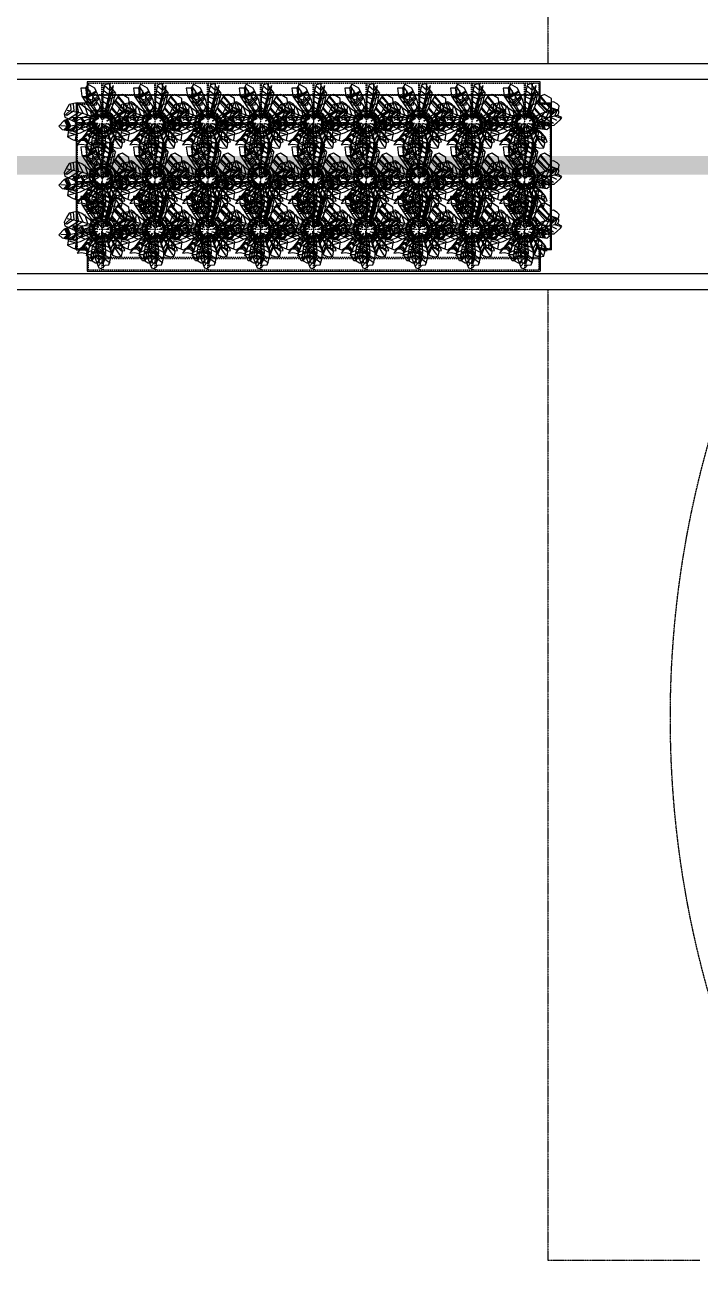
# Model space of a CAD drawing. Header units: inches. Extents: x 185496 to 352137, y 107182 to 179410.
# Drawn here: x 232703 to 233981, y 165653 to 168019 of the extents above; entities that cross this region are included whole.
import ezdxf

# ---------------------------------------------------------------- set-up
doc = ezdxf.new("R2010")
doc.units = ezdxf.units.IN
doc.header["$MEASUREMENT"] = 0
for name, pattern in [('CENTER', [2, 1.25, -0.25, 0.25, -0.25]), ('DASH', [0.35, 0.25, -0.1]), ('DASHED', [0.75, 0.5, -0.25])]:
    doc.linetypes.add(name, pattern=pattern)
for name, color, linetype in [('4虚线层', 6, 'DASHED'), ('A绿-1', 94, 'Continuous'), ('PIPE-水景', 171, 'Continuous')]:
    doc.layers.add(name, color=color, linetype=linetype)

# ---------------------------------------------------------------- blocks, each defined once
blk = doc.blocks.new('*U79')
at = {"color": 3, "linetype": 'DASH', "ltscale": 0.1}
blk.add_circle((0, 0), 25.5, dxfattribs=at)
blk = doc.blocks.new('*U80')
at = {"color": 0, "linetype": 'ByBlock', "lineweight": -2, "transparency": 16777216}
for p in [(0, 0), (100, 0), (200, 0), (0, -100), (100, -100), (200, -100), (0, -200), (100, -200), (200, -200), (0, -300), (100, -300), (200, -300), (0, -400), (100, -400), (200, -400), (0, -500), (100, -500), (200, -500), (0, -600), (100, -600), (200, -600), (0, -700), (100, -700), (200, -700), (0, -800), (100, -800), (200, -800)]:
    blk.add_blockref('*U79', p, dxfattribs=at)
blk = doc.blocks.new('*U81')
at = {"color": 3, "linetype": 'DASH', "ltscale": 0.05}
for p, q in [((-125.4, 1), (-177, 1)), ((-74.6, 1), (-25.4, 1)), ((25.4, 1), (74.6, 1)), ((125.4, 1), (177, 1)), ((-125.4, -1), (-177, -1)), ((-74.6, -1), (-25.4, -1)), ((25.4, -1), (74.6, -1)), ((125.4, -1), (177, -1))]:
    blk.add_line(p, q, dxfattribs=at)
blk = doc.blocks.new('*U82')
at = {"color": 0, "linetype": 'ByBlock', "lineweight": -2, "transparency": 16777216}
for p in [(0, 0), (0, -100), (0, -200), (0, -300), (0, -400), (0, -500), (0, -600), (0, -700), (0, -800)]:
    blk.add_blockref('*U81', p, dxfattribs=at)
blk = doc.blocks.new('*U83')
at = {"color": 3, "linetype": 'DASH', "ltscale": 0.1}
for p, q in [((-1, 24.6), (-1, -24.6)), ((1, 24.6), (1, -24.6))]:
    blk.add_line(p, q, dxfattribs=at)
blk = doc.blocks.new('*U84')
at = {"color": 0, "linetype": 'ByBlock', "lineweight": -2, "transparency": 16777216}
for p in [(0, 0), (100, 0), (200, 0), (0, -100), (100, -100), (200, -100), (0, -200), (100, -200), (200, -200), (0, -300), (100, -300), (200, -300), (0, -400), (100, -400), (200, -400), (0, -500), (100, -500), (200, -500), (0, -600), (100, -600), (200, -600), (0, -700), (100, -700), (200, -700)]:
    blk.add_blockref('*U83', p, dxfattribs=at)
blk = doc.blocks.new('*U85')
at = {"color": 1, "linetype": 'CENTER', "ltscale": 0.01}
for p, q in [((0, 25.2), (0, -25.2)), ((-25, 0), (25, 0))]:
    blk.add_line(p, q, dxfattribs=at)
at = {"lineweight": 30}
for radius in [23.5, 19, 16.5, 15]:
    blk.add_circle((0, 0), radius, dxfattribs=at)
blk = doc.blocks.new('*U86')
at = {"color": 0, "linetype": 'ByBlock', "lineweight": -2, "transparency": 16777216}
for p in [(0, 0), (100, 0), (200, 0), (0, -100), (100, -100), (200, -100), (0, -200), (100, -200), (200, -200), (0, -300), (100, -300), (200, -300), (0, -400), (100, -400), (200, -400), (0, -500), (100, -500), (200, -500), (0, -600), (100, -600), (200, -600), (0, -700), (100, -700), (200, -700), (0, -800), (100, -800), (200, -800)]:
    blk.add_blockref('*U85', p, dxfattribs=at)
blk = doc.blocks.new('332')
at = {"color": 1, "linetype": 'CENTER', "ltscale": 0.01}
blk.add_line((18854.8, 13622), (18854.8, 13597.2), dxfattribs=at)
blk.add_line((18854.8, 13334), (18854.8, 13620))
at = {"lineweight": 30}
for points in [[(19283.8, 13656), (18425.8, 13656), (18425.8, 13616), (18404.8, 13616), (18404.8, 13338)], [(19304.8, 13616), (19283.8, 13616), (19283.8, 13656)], [(19304.8, 13338), (19304.8, 13616)], [(18404.8, 13338), (18425.8, 13338), (18425.8, 13298)], [(19304.8, 13338), (19283.8, 13338), (19283.8, 13298)], [(18425.8, 13298), (19283.8, 13298)]]:
    blk.add_lwpolyline(points, dxfattribs=at)
at = {"color": 3, "linetype": 'DASH', "ltscale": 0.1}
for points in [[(18406.8, 13614), (18427.8, 13614), (18427.8, 13654)], [(18427.8, 13300), (19281.8, 13300), (19281.8, 13340), (19302.8, 13340), (19302.8, 13614), (19281.8, 13614), (19281.8, 13654)], [(18427.8, 13654), (19281.8, 13654), (19281.8, 13614), (19302.8, 13614), (19302.8, 13340), (19281.8, 13340), (19281.8, 13300)], [(18406.8, 13614), (18406.8, 13340)], [(18406.8, 13340), (18427.8, 13340), (18427.8, 13300)]]:
    blk.add_lwpolyline(points, dxfattribs=at)
at = {"color": 3, "linetype": 'DASH', "ltscale": 0.05}
for points in [[(18427.8, 13632.1), (19281.8, 13632.1)], [(19281.8, 13630.1), (18427.8, 13630.1)], [(18406.8, 13576), (18429.4, 13576), (18429.4, 13578), (18406.8, 13578)], [(19302.8, 13576), (19280.3, 13576), (19280.3, 13578), (19302.8, 13578)], [(18406.8, 13476), (18429.4, 13476), (18429.4, 13478), (18406.8, 13478)], [(19302.8, 13476), (19280.3, 13476), (19280.3, 13478), (19302.8, 13478)], [(18406.8, 13376), (18429.4, 13376), (18429.4, 13378), (18406.8, 13378)], [(19302.8, 13376), (19280.3, 13376), (19280.3, 13378), (19302.8, 13378)], [(19281.8, 13323.9), (18427.8, 13323.9)], [(18427.8, 13321.9), (19281.8, 13321.9)]]:
    blk.add_lwpolyline(points, dxfattribs=at)
at = {"rotation": 90}
for name, p in [('*U82', (18454.8, 13477)), ('*U80', (18454.8, 13377)), ('*U86', (18454.8, 13377)), ('*U84', (18504.8, 13377))]:
    blk.add_blockref(name, p, dxfattribs=at)
blk = doc.blocks.new('芭蕉')
at = {"layer": 'A绿-1', "color": 0, "linetype": 'Continuous'}
for p, q in [((-231, 1084), (-259, 932)), ((-63, 676), (-231, 1084)), ((-259, 932), (-321, 767)), ((-321, 767), (-206, 515)), ((-155, 673), (-303, 764)), ((-199, 846), (-299, 903)), ((-173, 963), (-199, 846)), ((-108, 784), (-155, 673)), ((213, 888), (114, 495)), ((325, 609), (159, 723)), ((356, 744), (208, 895)), ((289, 1044), (213, 888)), ((402, 862), (271, 1020)), ((285, 490), (399, 880)), ((423, 1059), (289, 1044)), ((535, 791), (356, 744)), ((399, 880), (443, 1070)), ((456, 918), (402, 862)), ((416, 428), (531, 728)), ((422, 987), (423, 1059)), ((457, 935), (422, 987)), ((554, 756), (457, 935)), ((531, 728), (554, 756)), ((-931, 550), (-1019, 427)), ((-1019, 427), (-1014, 327)), ((-804, 505), (-1000, 381)), ((-725, 460), (-961, 355)), ((-830, 664), (-931, 550)), ((-483, 341), (-916, 509)), ((-601, 380), (-887, 263)), ((-594, 673), (-830, 664)), ((-789, 651), (-804, 505)), ((-711, 667), (-725, 460)), ((-618, 655), (-601, 380)), ((-473, 589), (-594, 673)), ((-572, 654), (-479, 356)), ((-244, 349), (-473, 589)), ((-399, 560), (-351, 258)), ((-257, 392), (-245, 174)), ((-70, 501), (-240, 598)), ((-206, 515), (-76, 235)), ((-20, 349), (-134, 392)), ((-26, 594), (-70, 501)), ((68, 410), (-63, 676)), ((48, 466), (-20, 349)), ((34, 227), (68, 410)), ((114, 495), (85, 236)), ((212, 300), (110, 434)), ((279, 439), (138, 598)), ((155, 133), (285, 490)), ((180, 80), (416, 428)), ((452, 470), (279, 439)), ((507, 654), (325, 609)), ((-1014, 327), (-722, 128)), ((-538, 31), (-827, -16)), ((-479, 356), (-812, 205)), ((-493, -171), (-761, 15)), ((-722, 128), (-503, 82)), ((-351, 258), (-682, 174)), ((-394, -112), (-581, 23)), ((-268, -17), (-538, 31)), ((-503, 82), (-215, 20)), ((-245, 174), (-490, 114)), ((-58, 114), (-483, 341)), ((-271, -125), (-465, 16)), ((-234, -85), (-357, 12)), ((-70, 111), (-281, 47)), ((-58, 161), (-244, 349)), ((-244, 31), (-160, -72)), ((-215, 20), (-113, -3)), ((-100, 265), (-70, 111)), ((-76, 235), (-58, 161)), ((30, 74), (34, 227)), ((80, 81), (30, 74)), ((85, 236), (80, 81)), ((146, 190), (89, 300)), ((240, 206), (146, 190)), ((165, 4), (334, 101)), ((245, 46), (165, 4)), ((262, 154), (180, 80)), ((343, 293), (212, 300)), ((490, 147), (245, 46)), ((1021, 24), (250, -35)), ((334, 101), (262, 154)), ((268, -49), (390, 111)), ((354, -42), (527, 129)), ((820, 208), (490, 147)), ((507, -13), (631, 176)), ((635, -15), (784, 191)), ((777, 12), (921, 199)), ((943, -117), (777, 12)), ((1048, 148), (820, 208)), ((915, 15), (1010, 165)), ((1066, -64), (915, 15)), ((995, 27), (1042, 96)), ((1102, -58), (995, 27)), ((1042, 96), (1048, 148)), ((-972, -69), (-1033, -243)), ((-1033, -243), (-891, -356)), ((-1032, -233), (-645, -199)), ((-827, -16), (-972, -69)), ((-817, -215), (-962, -138)), ((-760, -180), (-950, -56)), ((-891, -356), (-767, -420)), ((-829, -380), (-760, -180)), ((-767, -420), (-395, -262)), ((-645, -199), (-133, -47)), ((-535, -334), (-394, -112)), ((-435, -422), (-314, -249)), ((-311, -356), (-429, -396)), ((-395, -262), (-175, -154)), ((-363, -204), (-234, -85)), ((-258, -233), (-349, -299)), ((-130, -175), (-316, -567)), ((-314, -249), (-163, -155)), ((-270, -439), (-311, -356)), ((-160, -72), (-284, -258)), ((-113, -3), (-268, -17)), ((-212, -318), (-258, -233)), ((-175, -185), (-206, -400)), ((-10, -278), (-187, -364)), ((-175, -154), (-56, -59)), ((-56, -59), (-175, -185)), ((32, -138), (-133, -245)), ((35, -79), (-125, -204)), ((-113, -1002), (7, -16)), ((168, -387), (-10, -278)), ((148, -261), (32, -138)), ((120, -144), (35, -79)), ((143, -378), (93, -91)), ((93, -91), (177, -204)), ((121, -45), (392, -185)), ((177, -204), (343, -514)), ((263, -178), (179, -77)), ((227, -176), (198, -257)), ((288, -195), (227, -176)), ((259, -239), (233, -335)), ((321, -239), (259, -239)), ((447, -386), (263, -178)), ((328, -145), (268, -49)), ((325, -322), (277, -399)), ((410, -323), (325, -322)), ((495, -187), (354, -42)), ((392, -185), (743, -225)), ((622, -192), (446, -34)), ((727, -213), (507, -13)), ((834, -188), (635, -15)), ((743, -225), (847, -238)), ((847, -238), (1055, -109)), ((1055, -109), (1102, -58)), ((-550, -631), (-435, -422)), ((-507, -679), (-550, -631)), ((-416, -637), (-546, -609)), ((-479, -794), (-507, -679)), ((-370, -510), (-504, -551)), ((-386, -737), (-416, -637)), ((-316, -567), (-412, -811)), ((-339, -619), (-370, -510)), ((-206, -400), (-318, -763)), ((-23, -715), (-288, -881)), ((-19, -528), (-260, -709)), ((-38, -401), (-245, -527)), ((167, -536), (-38, -401)), ((129, -855), (-23, -715)), ((179, -678), (-19, -528)), ((139, -806), (182, -587)), ((182, -587), (143, -378)), ((359, -362), (326, -481)), ((343, -514), (476, -674)), ((459, -405), (359, -362)), ((429, -474), (409, -596)), ((503, -474), (429, -474)), ((529, -526), (447, -386)), ((502, -569), (450, -639)), ((476, -674), (568, -675)), ((542, -598), (502, -569)), ((568, -675), (529, -526)), ((-412, -811), (-479, -794)), ((-318, -763), (-259, -1041)), ((-259, -1041), (-186, -1076)), ((-53, -827), (-256, -988)), ((-186, -1076), (-66, -1002)), ((-66, -1002), (39, -1009)), ((85, -964), (-53, -827)), ((39, -1009), (139, -806))]:
    blk.add_line(p, q, dxfattribs=at)
blk = doc.blocks.new('旅人蕉')
at = {"layer": 'A绿-1', "color": 0}
for p, q in [((-206, 1149), (-289, 1051)), ((-27, 998), (-206, 1149)), ((-206, 1149), (-206, 1149)), ((-430, 1072), (-440, 839)), ((-440, 839), (-284, 478)), ((-440, 838), (-296, 802)), ((-289, 1051), (-430, 1072)), ((-423, 799), (-280, 770)), ((-289, 1051), (-299, 809)), ((-299, 809), (-146, 489)), ((-296, 802), (-6, 920)), ((-280, 770), (2, 889)), ((-206, 615), (32, 778)), ((-186, 574), (43, 738)), ((70, 636), (-27, 998)), ((457, 850), (318, 576)), ((457, 850), (327, 706)), ((365, 509), (464, 728)), ((457, 850), (509, 988)), ((509, 988), (457, 850)), ((464, 728), (457, 850)), ((-377, 694), (-206, 615)), ((-357, 646), (-186, 574)), ((-324, 571), (-161, 520)), ((-284, 478), (-137, 177)), ((-242, 393), (-98, 333)), ((-161, 520), (55, 691)), ((-146, 489), (-62, 218)), ((-98, 333), (79, 431)), ((92, 120), (70, 636)), ((211, 451), (144, 284)), ((318, 576), (193, 309)), ((204, 433), (224, 374)), ((327, 706), (211, 451)), ((221, 474), (237, 403)), ((224, 374), (298, 388)), ((236, 276), (365, 509)), ((237, 403), (319, 426)), ((241, 518), (249, 429)), ((249, 429), (339, 462)), ((431, 477), (269, 237)), ((290, 624), (313, 564)), ((313, 564), (391, 567)), ((329, 708), (338, 615)), ((338, 615), (419, 629)), ((355, 364), (515, 94)), ((593, 658), (431, 477)), ((448, 497), (652, 176)), ((476, 528), (701, 205)), ((501, 555), (726, 223)), ((574, 636), (782, 302)), ((718, 686), (593, 658)), ((595, 658), (790, 312)), ((890, 535), (718, 686)), ((876, 431), (722, 218)), ((876, 431), (890, 535)), ((935, 431), (876, 431)), ((1025, 354), (935, 431)), ((-1062, 231), (-1245, 99)), ((-1245, 99), (-1164, -11)), ((-1186, 105), (-935, 46)), ((-1120, -28), (-994, 60)), ((-966, 53), (-1088, -40)), ((-826, 275), (-1062, 231)), ((-1060, -51), (-937, 47)), ((-994, 60), (-1050, 234)), ((-1026, 238), (-966, 53)), ((-909, 48), (-1026, -63)), ((-937, 47), (-999, 243)), ((-966, 249), (-909, 48)), ((-935, 46), (-673, 61)), ((-904, -103), (-742, 57)), ((-718, 58), (-871, -110)), ((-530, 233), (-826, 275)), ((-742, 57), (-785, 269)), ((-757, 265), (-718, 58)), ((-673, 61), (-398, 63)), ((-653, -86), (-526, 62)), ((-488, 62), (-624, -81)), ((-526, 62), (-576, 240)), ((-549, 236), (-488, 62)), ((-329, 191), (-530, 233)), ((-398, 63), (-226, 73)), ((-269, 249), (-329, 191)), ((-329, 191), (-213, 119)), ((-213, 119), (-329, 191)), ((-137, 177), (-269, 249)), ((-244, -9), (-209, 30)), ((-209, 30), (-170, -21)), ((-62, 218), (-4, 116)), ((108, 93), (92, 120)), ((127, 123), (108, 93)), ((130, 205), (127, 123)), ((144, 284), (130, 205)), ((193, 309), (146, 92)), ((159, 321), (182, 257)), ((172, 114), (236, 276)), ((269, 237), (172, 114)), ((182, 257), (242, 285)), ((424, 40), (251, 6)), ((336, 336), (497, 83)), ((722, 218), (424, 40)), ((497, 83), (683, -6)), ((515, 94), (712, 11)), ((602, -54), (1051, 210)), ((652, 176), (848, 91)), ((701, 205), (883, 111)), ((726, 223), (911, 128)), ((782, 302), (983, 170)), ((790, 312), (1005, 183)), ((1071, 288), (1025, 354)), ((1051, 210), (1071, 288)), ((-1164, -11), (-950, -92)), ((-950, -92), (-829, -120)), ((-829, -120), (-244, -9)), ((-395, -141), (-818, -521)), ((-563, -292), (-467, -294)), ((-524, -257), (-440, -267)), ((-471, -492), (-400, -345)), ((-467, -294), (-421, -388)), ((-450, -190), (-378, -212)), ((-440, -267), (-401, -349)), ((-419, -162), (-353, -188)), ((-400, -345), (-156, -139)), ((-221, -76), (-395, -141)), ((-378, -212), (-335, -290)), ((-353, -188), (-317, -275)), ((-219, -267), (-348, -402)), ((-281, -331), (-146, -380)), ((-264, -314), (-139, -360)), ((-233, -282), (-119, -314)), ((-170, -21), (-221, -76)), ((-221, -76), (-221, -76)), ((-127, -177), (-219, -267)), ((-219, -607), (-132, -336)), ((-156, -139), (-100, -87)), ((-139, -360), (28, -466)), ((-132, -336), (-37, -162)), ((-100, -87), (-127, -177)), ((-119, -314), (32, -428)), ((6, -663), (46, -301)), ((34, -172), (39, -126)), ((46, -301), (34, -172)), ((39, -126), (87, -136)), ((87, -136), (96, -180)), ((96, -180), (115, -475)), ((102, -270), (172, -219)), ((105, -310), (182, -237)), ((112, -425), (221, -311)), ((130, -140), (243, -352)), ((172, -219), (275, -226)), ((182, -237), (293, -249)), ((506, -529), (203, -132)), ((203, -132), (287, -186)), ((221, -311), (388, -374)), ((231, -106), (400, -120)), ((434, -73), (240, -66)), ((240, -66), (434, -73)), ((243, -352), (296, -574)), ((287, -186), (399, -262)), ((466, -81), (398, -120)), ((398, -120), (429, -272)), ((399, -262), (601, -326)), ((400, -120), (572, -170)), ((434, -73), (602, -54)), ((618, -119), (434, -73)), ((513, -93), (475, -142)), ((475, -142), (480, -288)), ((567, -106), (506, -151)), ((506, -151), (511, -297)), ((622, -119), (540, -160)), ((540, -160), (557, -312)), ((572, -170), (622, -200)), ((601, -326), (696, -275)), ((705, -130), (618, -119)), ((622, -200), (704, -196)), ((658, -217), (622, -200)), ((696, -275), (658, -217)), ((704, -196), (705, -130)), ((-818, -521), (-684, -523)), ((-695, -410), (-596, -429)), ((-684, -523), (-550, -572)), ((-663, -382), (-565, -403)), ((-642, -362), (-542, -374)), ((-596, -429), (-516, -537)), ((-565, -403), (-494, -515)), ((-550, -572), (-471, -492)), ((-542, -374), (-476, -496)), ((-348, -402), (-459, -728)), ((-457, -735), (-224, -689)), ((-454, -710), (-223, -670)), ((-423, -620), (-217, -599)), ((-413, -593), (-209, -574)), ((-402, -560), (-198, -539)), ((-378, -490), (-179, -481)), ((-351, -411), (-164, -435)), ((-232, -846), (-219, -607)), ((-224, -689), (-51, -815)), ((-223, -670), (-42, -789)), ((-217, -599), (-18, -725)), ((-209, -574), (-9, -701)), ((-198, -539), (1, -675)), ((-179, -481), (7, -650)), ((-164, -435), (16, -571)), ((-146, -380), (25, -494)), ((-84, -900), (6, -663)), ((115, -475), (180, -757)), ((141, -586), (265, -445)), ((163, -685), (281, -512)), ((174, -730), (289, -542)), ((265, -445), (501, -547)), ((281, -512), (480, -618)), ((289, -542), (475, -636)), ((296, -574), (379, -756)), ((431, -827), (479, -710)), ((473, -641), (506, -529)), ((479, -710), (473, -641)), ((-459, -728), (-427, -807)), ((-427, -807), (-340, -889)), ((-340, -889), (-257, -898)), ((-257, -898), (-232, -846)), ((-232, -846), (-225, -911)), ((-225, -911), (-84, -900)), ((180, -757), (309, -824)), ((309, -824), (431, -827)), ((379, -756), (431, -827))]:
    blk.add_line(p, q, dxfattribs=at)
blk = doc.blocks.new('RRR00')
at = {"layer": 'A绿-1', "xscale": 0.04199999998672865, "yscale": 0.04199999998672865, "zscale": 0.04199999998672865}
for name, p in [('旅人蕉', (676180.9, 55565.7)), ('芭蕉', (676180.4, 55565.6))]:
    blk.add_blockref(name, p, dxfattribs=at)
blk = doc.blocks.new('A')
blk.add_blockref('332', (2010, 0))
at = {"layer": 'PIPE-水景', "color": 0, "xscale": 1.560000000013003, "yscale": 1.560000000013003, "zscale": 1.560000000013003, "rotation": 10.00000000020179}
for p in [(-1003301.1, -254957, -269000), (-1003201.1, -254957, -269000), (-1003101.1, -254957, -269000), (-1003001.1, -254957, -269000), (-1002901.1, -254957, -269000), (-1002801.1, -254957, -269000), (-1002701.1, -254957, -269000), (-1002601.1, -254957, -269000), (-1002501.1, -254957, -269000), (-1003301.1, -255068.5, -269000), (-1003201.1, -255068.5, -269000), (-1003101.1, -255068.5, -269000), (-1003001.1, -255068.5, -269000), (-1002901.1, -255068.5, -269000), (-1002801.1, -255068.5, -269000), (-1002701.1, -255068.5, -269000), (-1002601.1, -255068.5, -269000), (-1002501.1, -255068.5, -269000), (-1003301.1, -255162.5, -269000), (-1003201.1, -255162.5, -269000), (-1003101.1, -255162.5, -269000), (-1003001.1, -255162.5, -269000), (-1002901.1, -255162.5, -269000), (-1002801.1, -255162.5, -269000), (-1002701.1, -255162.5, -269000), (-1002601.1, -255162.5, -269000), (-1002501.1, -255162.5, -269000)]:
    blk.add_blockref('RRR00', p, dxfattribs=at)

msp = doc.modelspace()

# ---------------------------------------------------------------- hatches: boundary and pattern name
at = {"layer": '4虚线层'}
h = msp.add_hatch(color=3, dxfattribs=at)
h.dxf.hatch_style = 1
h.paths.add_polyline_path([(219119.77, 167770.6), (235059.82, 167770.6), (235059.82, 167735.6), (219119.77, 167735.6)])

# ---------------------------------------------------------------- linework, layer by layer
at = {"color": 1, "linetype": 'DASH', "lineweight": 30}
for p, q in [((233693.19, 169205.35, 276290.76), (233693.19, 167945.85, 276290.76)), ((233693.19, 167517.85, 276290.76), (233693.19, 165679.88, 276290.76)), ((233693.12, 165679.88, 276290.76), (233981.12, 165679.88, 276290.76))]:
    msp.add_line(p, q, dxfattribs=at)
for p, q in [((220059.68, 167945.85, 276290.76), (235059.82, 167945.85, 276290.76)), ((220059.68, 167915.85, 276290.76), (235059.82, 167915.85, 276290.76)), ((220059.68, 167547.85, 276290.76), (235059.82, 167547.85, 276290.76)), ((220059.68, 167517.85, 276290.76), (235059.82, 167517.85, 276290.76))]:
    msp.add_line(p, q)
at = {"color": 5, "linetype": 'DASH'}
msp.add_circle((235825, 166706.46, 276290.76), 1900, dxfattribs=at)

# ---------------------------------------------------------------- block references
msp.add_blockref('A', (212384.94, 154254.85, 276290.76))

doc.saveas('drawing.dxf')
